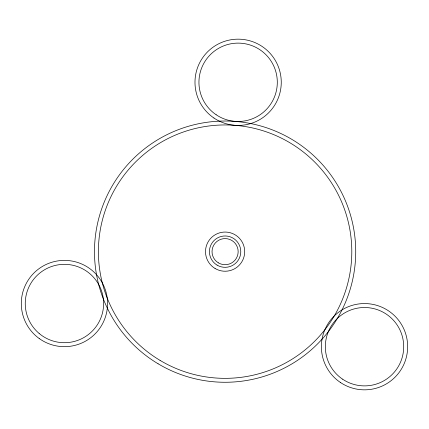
<?xml version="1.0" encoding="UTF-8"?>
<svg xmlns="http://www.w3.org/2000/svg" width="429" height="429" viewBox="0 0 429 429"><rect width="100%" height="100%" fill="white"/><g stroke="black" fill="none" stroke-linecap="round" stroke-linejoin="round"><path stroke-width="0.64" d="M39.146 333.456A39.189 39.189 0 0 0 103.003 310.467A39.189 39.189 0 0 0 51.164 266.656A39.189 39.189 0 0 0 39.146 333.456M39.2 338.513A43.141 43.141 0 0 0 107.357 307.888A43.141 43.141 0 0 0 46.756 264.178A43.141 43.141 0 0 0 39.2 338.513M342.551 379.15A39.189 39.189 0 0 0 403.609 349.501A39.189 39.189 0 0 0 347.404 311.449A39.189 39.189 0 0 0 342.551 379.15M340.336 382.421A43.141 43.141 0 0 0 407.55 349.785A43.141 43.141 0 0 0 345.677 307.893A43.141 43.141 0 0 0 340.336 382.421M217.09 265.122A15.675 15.675 0 0 0 240.771 251.844A15.675 15.675 0 0 0 217.433 237.972A15.675 15.675 0 0 0 217.09 265.122M218.425 262.875A13.063 13.063 0 0 0 238.159 251.812A13.063 13.063 0 0 0 218.71 240.251A13.063 13.063 0 0 0 218.425 262.875M160.081 360.392A126.705 126.705 0 0 0 351.785 253.577A126.705 126.705 0 0 0 163.428 140.964A126.705 126.705 0 0 0 160.081 360.392M215.09 268.49A19.595 19.595 0 0 0 244.691 251.893A19.595 19.595 0 0 0 215.514 234.556A19.595 19.595 0 0 0 215.09 268.49M158.07 363.76A130.62 130.62 0 0 0 355.705 253.636A130.62 130.62 0 0 0 161.518 137.543A130.62 130.62 0 0 0 158.07 363.76M216.152 114.747A39.189 39.189 0 0 0 277.209 85.103A39.189 39.189 0 0 0 221.005 47.051A39.189 39.189 0 0 0 216.152 114.747M213.937 118.023A43.141 43.141 0 0 0 281.151 85.387A43.141 43.141 0 0 0 219.278 43.495A43.141 43.141 0 0 0 213.937 118.023"/></g></svg>
